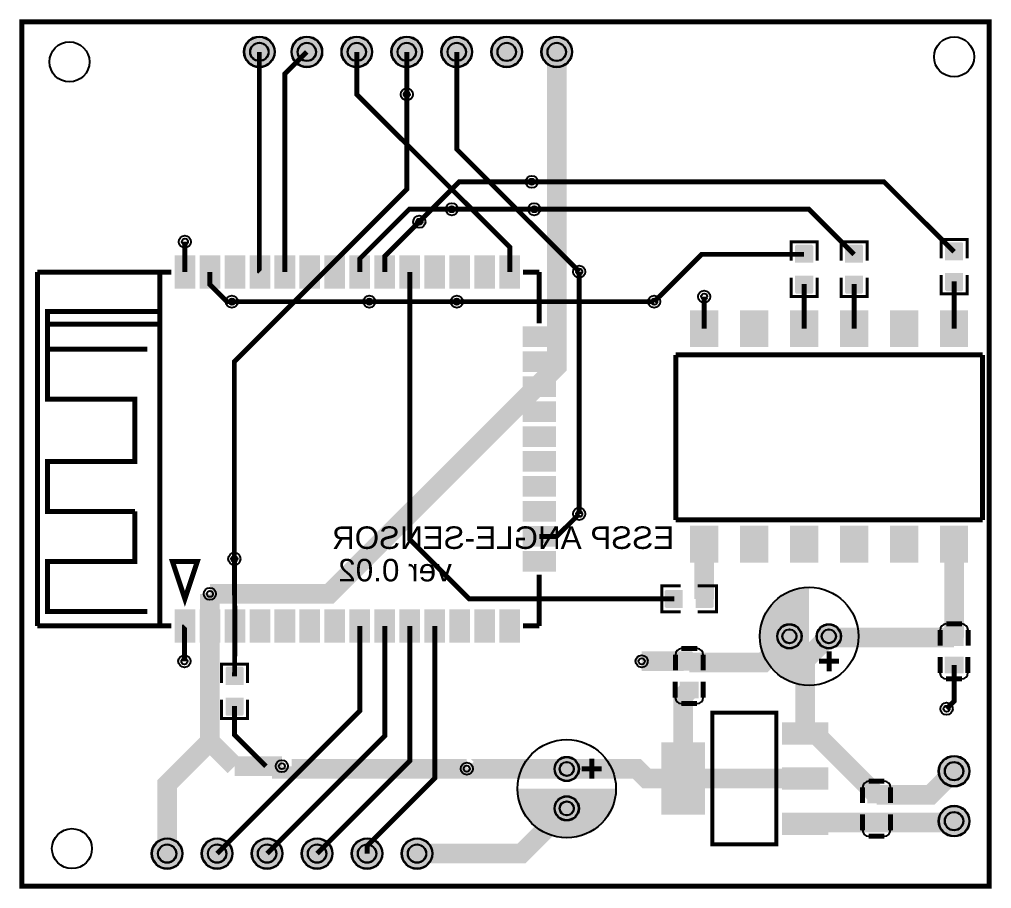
# Model space of a CAD drawing. Header units: millimetres. Extents: x -0.5 to 48.9, y -44.1 to 0.1.
import ezdxf

# ---------------------------------------------------------------- set-up
doc = ezdxf.new("R2010")
doc.units = ezdxf.units.MM
for name, color, linetype, true_color in [('BoardOutLine', 7, 'Continuous', 0xff00ff), ('BottomLayer', 7, 'Continuous', 0x0000ff), ('BottomSolderMaskLayer', 7, 'Continuous', 0xaa00ff), ('Hole', 7, 'Continuous', 0x222222), ('Multi-Layer', 7, 'Continuous', 0xc0c0c0), ('TopLayer', 7, 'Continuous', 0xff0000), ('TopPasteMaskLayer', 7, 'Continuous', 0x808080), ('TopSilkLayer', 7, 'Continuous', 0xffcc00), ('TopSolderMaskLayer', 7, 'Continuous', 0x800080)]:
    doc.layers.add(name, color=color, linetype=linetype, true_color=true_color)
doc.styles.get("Standard").update_dxf_attribs({"font": 'arial.ttf'})

msp = doc.modelspace()

# ---------------------------------------------------------------- hatches: boundary and pattern name
at = {"layer": 'BottomSolderMaskLayer'}
for points in [[(10.897, -1.524, 1), (12.472, -1.524, 1)], [(13.31, -1.524, 1), (14.885, -1.524, 1)], [(15.85, -1.524, 1), (17.425, -1.524, 1)], [(18.39, -1.524, 1), (19.965, -1.524, 1)], [(20.93, -1.524, 1), (22.505, -1.524, 1)], [(23.47, -1.524, 1), (25.045, -1.524, 1)], [(26.01, -1.524, 1), (27.585, -1.524, 1)], [(37.998, -31.242, 1), (39.249, -31.242, 1)], [(40, -31.242, 1), (41.25, -31.242, 1)], [(26.68, -37.988, 1), (27.931, -37.988, 1)], [(46.203, -38.1, 1), (47.778, -38.1, 1)], [(26.68, -39.99, 1), (27.931, -39.99, 1)], [(46.203, -40.64, 1), (47.778, -40.64, 1)], [(6.21, -42.291, 1), (7.784, -42.291, 1)], [(8.75, -42.291, 1), (10.324, -42.291, 1)], [(11.29, -42.291, 1), (12.864, -42.291, 1)], [(13.83, -42.291, 1), (15.404, -42.291, 1)], [(16.37, -42.291, 1), (17.945, -42.291, 1)], [(18.91, -42.291, 1), (20.485, -42.291, 1)]]:
    msp.add_hatch(color=256, dxfattribs=at).paths.add_polyline_path(points)
at = {"layer": 'Multi-Layer'}
for points in [[(10.922, -1.524, 1), (12.446, -1.524, 1)], [(13.335, -1.524, 1), (14.859, -1.524, 1)], [(15.875, -1.524, 1), (17.399, -1.524, 1)], [(18.415, -1.524, 1), (19.939, -1.524, 1)], [(20.955, -1.524, 1), (22.479, -1.524, 1)], [(23.495, -1.524, 1), (25.019, -1.524, 1)], [(26.035, -1.524, 1), (27.559, -1.524, 1)], [(38.023, -31.242, 1), (39.223, -31.242, 1)], [(40.025, -31.242, 1), (41.225, -31.242, 1)], [(26.705, -37.988, 1), (27.905, -37.988, 1)], [(46.228, -38.1, 1), (47.752, -38.1, 1)], [(26.705, -39.99, 1), (27.905, -39.99, 1)], [(46.228, -40.64, 1), (47.752, -40.64, 1)], [(6.235, -42.291, 1), (7.759, -42.291, 1)], [(8.775, -42.291, 1), (10.299, -42.291, 1)], [(11.315, -42.291, 1), (12.839, -42.291, 1)], [(13.855, -42.291, 1), (15.379, -42.291, 1)], [(16.395, -42.291, 1), (17.919, -42.291, 1)], [(18.935, -42.291, 1), (20.459, -42.291, 1)]]:
    msp.add_hatch(color=256, dxfattribs=at).paths.add_polyline_path(points)
at = {"layer": 'TopLayer'}
for points in [[(46.558, -12.096), (47.422, -12.096), (47.422, -11.29), (46.558, -11.29)], [(38.938, -12.223), (39.802, -12.223), (39.802, -11.417), (38.938, -11.417)], [(41.478, -12.223), (42.342, -12.223), (42.342, -11.417), (41.478, -11.417)], [(7.399, -11.892), (8.399, -11.892), (8.399, -13.542), (7.399, -13.542)], [(8.669, -11.892), (9.669, -11.892), (9.669, -13.542), (8.669, -13.542)], [(9.939, -11.892), (10.939, -11.892), (10.939, -13.542), (9.939, -13.542)], [(11.209, -11.892), (12.209, -11.892), (12.209, -13.542), (11.209, -13.542)], [(12.479, -11.892), (13.479, -11.892), (13.479, -13.542), (12.479, -13.542)], [(13.749, -11.892), (14.749, -11.892), (14.749, -13.542), (13.749, -13.542)], [(15.019, -11.892), (16.019, -11.892), (16.019, -13.542), (15.019, -13.542)], [(16.289, -11.892), (17.289, -11.892), (17.289, -13.542), (16.289, -13.542)], [(17.559, -11.892), (18.559, -11.892), (18.559, -13.542), (17.559, -13.542)], [(18.829, -11.892), (19.829, -11.892), (19.829, -13.542), (18.829, -13.542)], [(20.099, -11.892), (21.099, -11.892), (21.099, -13.542), (20.099, -13.542)], [(21.369, -11.892), (22.369, -11.892), (22.369, -13.542), (21.369, -13.542)], [(22.639, -11.892), (23.639, -11.892), (23.639, -13.542), (22.639, -13.542)], [(23.909, -11.892), (24.909, -11.892), (24.909, -13.542), (23.909, -13.542)], [(46.558, -12.796), (47.422, -12.796), (47.422, -13.603), (46.558, -13.603)], [(38.938, -12.923), (39.802, -12.923), (39.802, -13.73), (38.938, -13.73)], [(41.478, -12.923), (42.342, -12.923), (42.342, -13.73), (41.478, -13.73)], [(34.985, -14.695), (34.985, -16.505), (33.595, -16.505), (33.595, -14.695)], [(37.525, -14.695), (37.525, -16.505), (36.135, -16.505), (36.135, -14.695)], [(40.065, -14.695), (40.065, -16.505), (38.675, -16.505), (38.675, -14.695)], [(42.605, -14.695), (42.605, -16.505), (41.215, -16.505), (41.215, -14.695)], [(45.145, -14.695), (45.145, -16.505), (43.755, -16.505), (43.755, -14.695)], [(47.685, -14.695), (47.685, -16.505), (46.295, -16.505), (46.295, -14.695)], [(25.084, -15.502), (26.734, -15.502), (26.734, -16.502), (25.084, -16.502)], [(25.084, -16.772), (26.734, -16.772), (26.734, -17.772), (25.084, -17.772)], [(25.084, -18.042), (26.734, -18.042), (26.734, -19.042), (25.084, -19.042)], [(25.084, -19.312), (26.734, -19.312), (26.734, -20.312), (25.084, -20.312)], [(25.084, -20.582), (26.734, -20.582), (26.734, -21.582), (25.084, -21.582)], [(25.084, -21.852), (26.734, -21.852), (26.734, -22.852), (25.084, -22.852)], [(25.084, -23.122), (26.734, -23.122), (26.734, -24.122), (25.084, -24.122)], [(25.084, -24.392), (26.734, -24.392), (26.734, -25.392), (25.084, -25.392)], [(25.084, -25.662), (26.734, -25.662), (26.734, -26.662), (25.084, -26.662)], [(34.985, -25.655), (34.985, -27.465), (33.595, -27.465), (33.595, -25.655)], [(37.525, -25.655), (37.525, -27.465), (36.135, -27.465), (36.135, -25.655)], [(40.065, -25.655), (40.065, -27.465), (38.675, -27.465), (38.675, -25.655)], [(42.605, -25.655), (42.605, -27.465), (41.215, -27.465), (41.215, -25.655)], [(45.145, -25.655), (45.145, -27.465), (43.755, -27.465), (43.755, -25.655)], [(47.685, -25.655), (47.685, -27.465), (46.295, -27.465), (46.295, -25.655)], [(25.084, -26.932), (26.734, -26.932), (26.734, -27.932), (25.084, -27.932)], [(33.178, -29.769), (33.178, -28.905), (32.372, -28.905), (32.372, -29.769)], [(33.878, -29.769), (33.878, -28.905), (34.685, -28.905), (34.685, -29.769)], [(7.399, -29.892), (8.399, -29.892), (8.399, -31.542), (7.399, -31.542)], [(8.669, -29.892), (9.669, -29.892), (9.669, -31.542), (8.669, -31.542)], [(9.939, -29.892), (10.939, -29.892), (10.939, -31.542), (9.939, -31.542)], [(11.209, -29.892), (12.209, -29.892), (12.209, -31.542), (11.209, -31.542)], [(12.479, -29.892), (13.479, -29.892), (13.479, -31.542), (12.479, -31.542)], [(13.749, -29.892), (14.749, -29.892), (14.749, -31.542), (13.749, -31.542)], [(15.019, -29.892), (16.019, -29.892), (16.019, -31.542), (15.019, -31.542)], [(16.289, -29.892), (17.289, -29.892), (17.289, -31.542), (16.289, -31.542)], [(17.559, -29.892), (18.559, -29.892), (18.559, -31.542), (17.559, -31.542)], [(18.829, -29.892), (19.829, -29.892), (19.829, -31.542), (18.829, -31.542)], [(20.099, -29.892), (21.099, -29.892), (21.099, -31.542), (20.099, -31.542)], [(21.369, -29.892), (22.369, -29.892), (22.369, -31.542), (21.369, -31.542)], [(22.639, -29.892), (23.639, -29.892), (23.639, -31.542), (22.639, -31.542)], [(23.909, -29.892), (24.909, -29.892), (24.909, -31.542), (23.909, -31.542)], [(46.54, -31.704), (46.54, -30.904), (47.44, -30.904), (47.44, -31.704)], [(33.978, -32.174), (33.978, -32.974), (33.078, -32.974), (33.078, -32.174)], [(46.54, -33.104), (46.54, -32.304), (47.44, -32.304), (47.44, -33.104)], [(10.858, -33.686), (9.994, -33.686), (9.994, -32.88), (10.858, -32.88)], [(33.978, -33.574), (33.978, -34.374), (33.078, -34.374), (33.078, -33.574)], [(10.858, -34.386), (9.994, -34.386), (9.994, -35.193), (10.858, -35.193)], [(38.341, -36.728), (38.341, -35.636), (40.5, -35.636), (40.5, -36.728)], [(32.144, -40.221), (32.144, -36.716), (34.303, -36.716), (34.303, -40.221)], [(38.341, -39.014), (38.341, -37.922), (40.5, -37.922), (40.5, -39.014)], [(42.603, -39.705), (42.603, -38.905), (43.503, -38.905), (43.503, -39.705)], [(38.341, -41.326), (38.341, -40.234), (40.5, -40.234), (40.5, -41.326)], [(42.603, -41.105), (42.603, -40.305), (43.503, -40.305), (43.503, -41.105)]]:
    msp.add_hatch(color=256, dxfattribs=at).paths.add_polyline_path(points)
at = {"layer": 'TopPasteMaskLayer'}
for points in [[(38.92, -11.378), (38.92, -12.178), (38.97, -12.228), (39.198, -12.228), (39.198, -11.858), (39.528, -11.858), (39.528, -12.228), (39.77, -12.228), (39.82, -12.178), (39.82, -11.378), (39.77, -11.328), (38.97, -11.328)], [(41.46, -11.378), (41.46, -12.178), (41.51, -12.228), (41.738, -12.228), (41.738, -11.858), (42.068, -11.858), (42.068, -12.228), (42.31, -12.228), (42.36, -12.178), (42.36, -11.378), (42.31, -11.328), (41.51, -11.328)], [(46.54, -11.251), (46.54, -12.051), (46.59, -12.101), (46.818, -12.101), (46.818, -11.731), (47.148, -11.731), (47.148, -12.101), (47.39, -12.101), (47.44, -12.051), (47.44, -11.251), (47.39, -11.201), (46.59, -11.201)], [(47.44, -13.641), (47.44, -12.841), (47.39, -12.791), (47.162, -12.791), (47.162, -13.161), (46.832, -13.161), (46.832, -12.791), (46.59, -12.791), (46.54, -12.841), (46.54, -13.641), (46.59, -13.691), (47.39, -13.691)], [(39.82, -13.768), (39.82, -12.968), (39.77, -12.918), (39.542, -12.918), (39.542, -13.288), (39.212, -13.288), (39.212, -12.918), (38.97, -12.918), (38.92, -12.968), (38.92, -13.768), (38.97, -13.818), (39.77, -13.818)], [(42.36, -13.768), (42.36, -12.968), (42.31, -12.918), (42.082, -12.918), (42.082, -13.288), (41.752, -13.288), (41.752, -12.918), (41.51, -12.918), (41.46, -12.968), (41.46, -13.768), (41.51, -13.818), (42.31, -13.818)], [(34.985, -14.695), (34.985, -16.505), (33.595, -16.505), (33.595, -14.695)], [(37.525, -14.695), (37.525, -16.505), (36.135, -16.505), (36.135, -14.695)], [(40.065, -14.695), (40.065, -16.505), (38.675, -16.505), (38.675, -14.695)], [(42.605, -14.695), (42.605, -16.505), (41.215, -16.505), (41.215, -14.695)], [(45.145, -14.695), (45.145, -16.505), (43.755, -16.505), (43.755, -14.695)], [(47.685, -14.695), (47.685, -16.505), (46.295, -16.505), (46.295, -14.695)], [(34.985, -25.655), (34.985, -27.465), (33.595, -27.465), (33.595, -25.655)], [(37.525, -25.655), (37.525, -27.465), (36.135, -27.465), (36.135, -25.655)], [(40.065, -25.655), (40.065, -27.465), (38.675, -27.465), (38.675, -25.655)], [(42.605, -25.655), (42.605, -27.465), (41.215, -27.465), (41.215, -25.655)], [(45.145, -25.655), (45.145, -27.465), (43.755, -27.465), (43.755, -25.655)], [(47.685, -25.655), (47.685, -27.465), (46.295, -27.465), (46.295, -25.655)], [(32.333, -29.787), (33.133, -29.787), (33.183, -29.737), (33.183, -29.509), (32.813, -29.509), (32.813, -29.179), (33.183, -29.179), (33.183, -28.937), (33.133, -28.887), (32.333, -28.887), (32.283, -28.937), (32.283, -29.737)], [(34.723, -28.887), (33.923, -28.887), (33.873, -28.937), (33.873, -29.165), (34.243, -29.165), (34.243, -29.495), (33.873, -29.495), (33.873, -29.737), (33.923, -29.787), (34.723, -29.787), (34.773, -29.737), (34.773, -28.937)], [(46.54, -31.704), (46.54, -30.904), (47.44, -30.904), (47.44, -31.704)], [(33.978, -32.174), (33.978, -32.974), (33.078, -32.974), (33.078, -32.174)], [(46.54, -33.104), (46.54, -32.304), (47.44, -32.304), (47.44, -33.104)], [(9.976, -32.841), (9.976, -33.641), (10.026, -33.691), (10.254, -33.691), (10.254, -33.321), (10.584, -33.321), (10.584, -33.691), (10.826, -33.691), (10.876, -33.641), (10.876, -32.841), (10.826, -32.791), (10.026, -32.791)], [(33.978, -33.574), (33.978, -34.374), (33.078, -34.374), (33.078, -33.574)], [(10.876, -35.231), (10.876, -34.431), (10.826, -34.381), (10.598, -34.381), (10.598, -34.751), (10.268, -34.751), (10.268, -34.381), (10.026, -34.381), (9.976, -34.431), (9.976, -35.231), (10.026, -35.281), (10.826, -35.281)], [(38.341, -36.728), (38.341, -35.636), (40.5, -35.636), (40.5, -36.728)], [(32.144, -40.221), (32.144, -36.716), (34.303, -36.716), (34.303, -40.221)], [(38.341, -39.014), (38.341, -37.922), (40.5, -37.922), (40.5, -39.014)], [(42.603, -39.705), (42.603, -38.905), (43.503, -38.905), (43.503, -39.705)], [(38.341, -41.326), (38.341, -40.234), (40.5, -40.234), (40.5, -41.326)], [(42.603, -41.105), (42.603, -40.305), (43.503, -40.305), (43.503, -41.105)]]:
    msp.add_hatch(color=256, dxfattribs=at).paths.add_polyline_path(points)
at = {"layer": 'TopSilkLayer'}
for points in [[(39.624, -33.782), (39.624, -28.702), (38.608, -28.956), (37.846, -29.464), (37.338, -30.226), (37.084, -31.242), (37.338, -32.258), (37.846, -33.02), (38.608, -33.528)], [(29.845, -38.989), (24.765, -38.989), (25.019, -40.005), (25.527, -40.767), (26.289, -41.275), (27.305, -41.529), (28.321, -41.275), (29.083, -40.767), (29.591, -40.005)]]:
    msp.add_hatch(color=256, dxfattribs=at).paths.add_polyline_path(points)
at = {"layer": 'TopSolderMaskLayer'}
for points in [[(10.897, -1.524, 1), (12.472, -1.524, 1)], [(13.31, -1.524, 1), (14.885, -1.524, 1)], [(15.85, -1.524, 1), (17.425, -1.524, 1)], [(18.39, -1.524, 1), (19.965, -1.524, 1)], [(20.93, -1.524, 1), (22.505, -1.524, 1)], [(23.47, -1.524, 1), (25.045, -1.524, 1)], [(26.01, -1.524, 1), (27.585, -1.524, 1)], [(46.531, -12.12), (47.449, -12.12), (47.449, -11.266), (46.531, -11.266)], [(38.911, -12.247), (39.829, -12.247), (39.829, -11.393), (38.911, -11.393)], [(41.451, -12.247), (42.369, -12.247), (42.369, -11.393), (41.451, -11.393)], [(7.373, -11.866), (8.424, -11.866), (8.424, -13.567), (7.373, -13.567)], [(8.643, -11.866), (9.694, -11.866), (9.694, -13.567), (8.643, -13.567)], [(9.913, -11.866), (10.964, -11.866), (10.964, -13.567), (9.913, -13.567)], [(11.183, -11.866), (12.234, -11.866), (12.234, -13.567), (11.183, -13.567)], [(12.453, -11.866), (13.504, -11.866), (13.504, -13.567), (12.453, -13.567)], [(13.723, -11.866), (14.774, -11.866), (14.774, -13.567), (13.723, -13.567)], [(14.993, -11.866), (16.044, -11.866), (16.044, -13.567), (14.993, -13.567)], [(16.263, -11.866), (17.314, -11.866), (17.314, -13.567), (16.263, -13.567)], [(17.533, -11.866), (18.584, -11.866), (18.584, -13.567), (17.533, -13.567)], [(18.803, -11.866), (19.854, -11.866), (19.854, -13.567), (18.803, -13.567)], [(20.073, -11.866), (21.124, -11.866), (21.124, -13.567), (20.073, -13.567)], [(21.343, -11.866), (22.394, -11.866), (22.394, -13.567), (21.343, -13.567)], [(22.613, -11.866), (23.664, -11.866), (23.664, -13.567), (22.613, -13.567)], [(23.883, -11.866), (24.934, -11.866), (24.934, -13.567), (23.883, -13.567)], [(46.531, -12.772), (47.449, -12.772), (47.449, -13.626), (46.531, -13.626)], [(38.911, -12.899), (39.829, -12.899), (39.829, -13.753), (38.911, -13.753)], [(41.451, -12.899), (42.369, -12.899), (42.369, -13.753), (41.451, -13.753)], [(35.005, -14.662), (35.005, -16.538), (33.576, -16.538), (33.576, -14.662)], [(37.545, -14.662), (37.545, -16.538), (36.116, -16.538), (36.116, -14.662)], [(40.085, -14.662), (40.085, -16.538), (38.656, -16.538), (38.656, -14.662)], [(42.625, -14.662), (42.625, -16.538), (41.196, -16.538), (41.196, -14.662)], [(45.165, -14.662), (45.165, -16.538), (43.736, -16.538), (43.736, -14.662)], [(47.705, -14.662), (47.705, -16.538), (46.276, -16.538), (46.276, -14.662)], [(25.058, -15.476), (26.759, -15.476), (26.759, -16.527), (25.058, -16.527)], [(25.058, -16.746), (26.759, -16.746), (26.759, -17.797), (25.058, -17.797)], [(25.058, -18.016), (26.759, -18.016), (26.759, -19.067), (25.058, -19.067)], [(25.058, -19.286), (26.759, -19.286), (26.759, -20.337), (25.058, -20.337)], [(25.058, -20.556), (26.759, -20.556), (26.759, -21.607), (25.058, -21.607)], [(25.058, -21.826), (26.759, -21.826), (26.759, -22.877), (25.058, -22.877)], [(25.058, -23.096), (26.759, -23.096), (26.759, -24.147), (25.058, -24.147)], [(25.058, -24.366), (26.759, -24.366), (26.759, -25.417), (25.058, -25.417)], [(25.058, -25.636), (26.759, -25.636), (26.759, -26.687), (25.058, -26.687)], [(35.005, -25.622), (35.005, -27.498), (33.576, -27.498), (33.576, -25.622)], [(37.545, -25.622), (37.545, -27.498), (36.116, -27.498), (36.116, -25.622)], [(40.085, -25.622), (40.085, -27.498), (38.656, -27.498), (38.656, -25.622)], [(42.625, -25.622), (42.625, -27.498), (41.196, -27.498), (41.196, -25.622)], [(45.165, -25.622), (45.165, -27.498), (43.736, -27.498), (43.736, -25.622)], [(47.705, -25.622), (47.705, -27.498), (46.276, -27.498), (46.276, -25.622)], [(25.058, -26.906), (26.759, -26.906), (26.759, -27.957), (25.058, -27.957)], [(33.203, -29.794), (33.203, -28.88), (32.346, -28.88), (32.346, -29.794)], [(33.853, -29.794), (33.853, -28.88), (34.71, -28.88), (34.71, -29.794)], [(7.373, -29.866), (8.424, -29.866), (8.424, -31.567), (7.373, -31.567)], [(8.643, -29.866), (9.694, -29.866), (9.694, -31.567), (8.643, -31.567)], [(9.913, -29.866), (10.964, -29.866), (10.964, -31.567), (9.913, -31.567)], [(11.183, -29.866), (12.234, -29.866), (12.234, -31.567), (11.183, -31.567)], [(12.453, -29.866), (13.504, -29.866), (13.504, -31.567), (12.453, -31.567)], [(13.723, -29.866), (14.774, -29.866), (14.774, -31.567), (13.723, -31.567)], [(14.993, -29.866), (16.044, -29.866), (16.044, -31.567), (14.993, -31.567)], [(16.263, -29.866), (17.314, -29.866), (17.314, -31.567), (16.263, -31.567)], [(17.533, -29.866), (18.584, -29.866), (18.584, -31.567), (17.533, -31.567)], [(18.803, -29.866), (19.854, -29.866), (19.854, -31.567), (18.803, -31.567)], [(20.073, -29.866), (21.124, -29.866), (21.124, -31.567), (20.073, -31.567)], [(21.343, -29.866), (22.394, -29.866), (22.394, -31.567), (21.343, -31.567)], [(22.613, -29.866), (23.664, -29.866), (23.664, -31.567), (22.613, -31.567)], [(23.883, -29.866), (24.934, -29.866), (24.934, -31.567), (23.883, -31.567)], [(37.998, -31.242, 1), (39.249, -31.242, 1)], [(40, -31.242, 1), (41.25, -31.242, 1)], [(46.512, -31.727), (46.512, -30.881), (47.469, -30.881), (47.469, -31.727)], [(34.007, -32.151), (34.007, -32.997), (33.049, -32.997), (33.049, -32.151)], [(46.512, -33.127), (46.512, -32.281), (47.469, -32.281), (47.469, -33.127)], [(10.885, -33.71), (9.967, -33.71), (9.967, -32.856), (10.885, -32.856)], [(34.007, -33.551), (34.007, -34.397), (33.049, -34.397), (33.049, -33.551)], [(10.885, -34.362), (9.967, -34.362), (9.967, -35.216), (10.885, -35.216)], [(38.241, -36.754), (38.241, -35.611), (40.601, -35.611), (40.601, -36.754)], [(32.112, -40.303), (32.112, -36.633), (34.334, -36.633), (34.334, -40.303)], [(26.68, -37.988, 1), (27.931, -37.988, 1)], [(46.203, -38.1, 1), (47.778, -38.1, 1)], [(38.241, -39.04), (38.241, -37.897), (40.601, -37.897), (40.601, -39.04)], [(42.575, -39.728), (42.575, -38.883), (43.532, -38.883), (43.532, -39.728)], [(26.68, -39.99, 1), (27.931, -39.99, 1)], [(46.203, -40.64, 1), (47.778, -40.64, 1)], [(38.241, -41.352), (38.241, -40.208), (40.601, -40.208), (40.601, -41.352)], [(42.575, -41.128), (42.575, -40.283), (43.532, -40.283), (43.532, -41.128)], [(6.21, -42.291, 1), (7.784, -42.291, 1)], [(8.75, -42.291, 1), (10.324, -42.291, 1)], [(11.29, -42.291, 1), (12.864, -42.291, 1)], [(13.83, -42.291, 1), (15.404, -42.291, 1)], [(16.37, -42.291, 1), (17.945, -42.291, 1)], [(18.91, -42.291, 1), (20.485, -42.291, 1)]]:
    msp.add_hatch(color=256, dxfattribs=at).paths.add_polyline_path(points)

# ---------------------------------------------------------------- linework, layer by layer
at = {"layer": 'BoardOutLine', "const_width": 0.254}
msp.add_lwpolyline([(-0.001, 0), (48.767, 0), (48.767, -43.942), (-0.382, -43.942), (-0.382, 0), (-0.001, 0)], close=True, dxfattribs=at)
at = {"layer": 'BottomLayer'}
for points, const_width in [([(9.169, -29.083), (15.24, -29.083), (26.797, -17.526), (26.797, -1.524)], 1), ([(10.413, -27.305), (10.413, -17.272), (19.176, -8.509), (19.176, -3.683)], 0.25), ([(25.527, -8.128), (21.844, -8.128), (19.812, -10.16)], 0.25), ([(25.654, -9.525), (21.463, -9.525)], 0.25), ([(27.94, -12.7), (27.94, -25.018)], 0.25), ([(17.272, -14.224), (21.717, -14.224)], 0.25), ([(22.225, -37.973), (12.827, -37.973), (12.827, -37.846)], 1)]:
    msp.add_lwpolyline(points, dxfattribs=dict(at, const_width=const_width))
at = {"layer": 'BottomSolderMaskLayer'}
for centre, radius in [((11.684, -1.524), 0.787), ((14.097, -1.524), 0.787), ((16.637, -1.524), 0.787), ((19.177, -1.524), 0.787), ((21.717, -1.524), 0.787), ((24.257, -1.524), 0.787), ((26.797, -1.524), 0.787), ((11.684, -1.524), 0.472), ((14.097, -1.524), 0.472), ((16.637, -1.524), 0.472), ((19.177, -1.524), 0.472), ((21.717, -1.524), 0.472), ((24.257, -1.524), 0.472), ((26.797, -1.524), 0.472), ((38.623, -31.242), 0.625), ((40.625, -31.242), 0.625), ((38.623, -31.242), 0.365), ((40.625, -31.242), 0.365), ((27.305, -37.988), 0.625), ((46.99, -38.1), 0.787), ((27.305, -37.988), 0.365), ((46.99, -38.1), 0.472), ((27.305, -39.99), 0.625), ((27.305, -39.99), 0.365), ((46.99, -40.64), 0.787), ((46.99, -40.64), 0.472), ((6.997, -42.291), 0.787), ((6.997, -42.291), 0.472), ((9.537, -42.291), 0.787), ((9.537, -42.291), 0.472), ((12.077, -42.291), 0.787), ((12.077, -42.291), 0.472), ((14.617, -42.291), 0.787), ((14.617, -42.291), 0.472), ((17.157, -42.291), 0.787), ((17.157, -42.291), 0.472), ((19.697, -42.291), 0.787), ((19.697, -42.291), 0.472)]:
    msp.add_circle(centre, radius, dxfattribs=at)
at = {"layer": 'Hole'}
for centre in [(19.177, -3.683), (25.527, -8.128), (21.463, -9.525), (25.654, -9.525), (19.812, -10.16), (7.899, -11.176), (27.94, -12.7), (34.29, -13.97), (10.287, -14.224), (17.272, -14.224), (21.717, -14.224), (31.75, -14.224), (27.94, -25.019), (10.414, -27.305), (9.169, -29.083), (7.874, -32.512), (31.115, -32.512), (46.609, -34.925), (12.827, -37.846), (22.225, -37.973)]:
    msp.add_circle(centre, 0.155, dxfattribs=at)
at = {"layer": 'Multi-Layer'}
for centre, radius in [((11.684, -1.524), 0.762), ((14.097, -1.524), 0.762), ((16.637, -1.524), 0.762), ((19.177, -1.524), 0.762), ((21.717, -1.524), 0.762), ((24.257, -1.524), 0.762), ((26.797, -1.524), 0.762), ((46.99, -1.778), 1.016), ((2.032, -2.032), 1.016), ((11.684, -1.524), 0.457), ((14.097, -1.524), 0.457), ((16.637, -1.524), 0.457), ((19.177, -1.524), 0.457), ((21.717, -1.524), 0.457), ((24.257, -1.524), 0.457), ((26.797, -1.524), 0.457), ((19.177, -3.683), 0.31), ((25.527, -8.128), 0.31), ((21.463, -9.525), 0.31), ((25.654, -9.525), 0.31), ((19.812, -10.16), 0.31), ((7.899, -11.176), 0.31), ((27.94, -12.7), 0.31), ((34.29, -13.97), 0.31), ((10.287, -14.224), 0.31), ((17.272, -14.224), 0.31), ((21.717, -14.224), 0.31), ((31.75, -14.224), 0.31), ((27.94, -25.019), 0.31), ((10.414, -27.305), 0.31), ((9.169, -29.083), 0.31), ((38.623, -31.242), 0.6), ((38.623, -31.242), 0.35), ((40.625, -31.242), 0.6), ((40.625, -31.242), 0.35), ((7.874, -32.512), 0.31), ((31.115, -32.512), 0.31), ((46.609, -34.925), 0.31), ((12.827, -37.846), 0.31), ((27.305, -37.988), 0.6), ((46.99, -38.1), 0.762), ((22.225, -37.973), 0.31), ((27.305, -37.988), 0.35), ((46.99, -38.1), 0.457), ((27.305, -39.99), 0.6), ((27.305, -39.99), 0.35), ((46.99, -40.64), 0.762), ((46.99, -40.64), 0.457), ((2.159, -42.037), 1.016), ((6.997, -42.291), 0.762), ((6.997, -42.291), 0.457), ((9.537, -42.291), 0.762), ((9.537, -42.291), 0.457), ((12.077, -42.291), 0.762), ((12.077, -42.291), 0.457), ((14.617, -42.291), 0.762), ((14.617, -42.291), 0.457), ((17.157, -42.291), 0.762), ((17.157, -42.291), 0.457), ((19.697, -42.291), 0.762), ((19.697, -42.291), 0.457)]:
    msp.add_circle(centre, radius, dxfattribs=at)
at = {"layer": 'TopLayer'}
for points, const_width in [([(11.684, -1.524), (11.684, -12.693), (11.709, -12.718)], 0.25), ([(14.097, -1.524), (12.978, -2.643), (12.978, -12.717)], 0.25), ([(16.636, -1.524), (16.636, -3.683), (24.409, -11.455), (24.409, -12.718)], 0.25), ([(19.177, -3.683), (19.177, -1.524), (19.177, -1.524)], 0.25), ([(27.94, -12.7), (27.94, -12.7), (21.717, -6.477), (21.717, -1.524)], 0.25), ([(46.99, -11.693), (43.425, -8.128), (25.527, -8.128)], 0.25), ([(21.462, -9.525), (19.303, -9.525), (16.789, -12.04), (16.789, -12.718)], 0.25), ([(41.91, -11.82), (39.615, -9.525), (25.654, -9.525)], 0.25), ([(19.812, -10.16), (18.059, -11.913), (18.059, -12.717)], 0.25), ([(7.899, -12.717), (7.899, -11.176)], 0.25), ([(39.37, -11.82), (34.154, -11.82), (31.75, -14.224)], 0.25), ([(10.287, -14.224), (10.032, -14.224), (9.169, -13.36), (9.169, -12.718)], 0.25), ([(19.329, -14.501), (19.329, -12.717)], 0.25), ([(39.37, -13.326), (39.37, -15.6)], 0.25), ([(41.91, -13.326), (41.91, -15.6)], 0.25), ([(46.99, -13.199), (46.99, -15.6)], 0.25), ([(10.287, -14.224), (17.272, -14.224)], 0.25), ([(21.717, -14.224), (31.75, -14.224)], 0.25), ([(34.29, -13.97), (34.29, -15.6)], 0.25), ([(32.776, -29.337), (22.351, -29.337), (19.329, -26.314), (19.329, -14.501)], 0.25), ([(25.907, -26.162), (26.796, -26.162), (27.94, -25.018)], 0.25), ([(34.282, -29.337), (34.282, -26.569), (34.29, -26.56)], 1), ([(46.99, -26.56), (46.99, -26.56), (46.99, -31.304)], 1), ([(10.413, -27.305), (10.439, -30.716)], 0.25), ([(9.169, -30.717), (9.169, -29.083)], 1), ([(7.874, -32.512), (7.874, -30.741), (7.898, -30.717)], 0.254), ([(9.169, -30.717), (9.169, -36.589), (10.426, -37.846)], 1), ([(16.788, -30.717), (16.788, -35.04), (9.537, -42.291)], 0.254), ([(10.426, -33.282), (10.439, -30.716)], 0.25), ([(18.058, -30.717), (18.058, -36.31), (12.077, -42.291)], 0.254), ([(19.328, -30.717), (19.328, -37.58), (14.617, -42.291)], 0.254), ([(17.157, -42.291), (17.157, -41.897), (20.599, -38.458), (20.599, -30.716)], 0.254), ([(38.623, -31.242), (37.292, -32.574), (33.528, -32.574)], 1), ([(40.625, -31.242), (39.421, -32.446), (39.421, -36.182)], 1), ([(46.99, -31.304), (40.687, -31.304), (40.625, -31.242)], 1), ([(33.528, -32.574), (33.466, -32.512), (31.115, -32.512)], 1), ([(46.99, -32.704), (46.99, -34.544), (46.609, -34.925)], 0.25), ([(33.528, -33.974), (33.223, -34.279), (33.223, -38.468)], 1), ([(10.426, -34.789), (10.426, -36.256), (12.016, -37.846)], 0.25), ([(43.053, -39.305), (39.93, -36.182), (39.421, -36.182)], 1), ([(6.997, -42.291), (6.997, -38.76), (9.169, -36.589)], 1), ([(12.827, -37.846), (10.426, -37.846)], 1), ([(22.225, -37.973), (22.24, -37.988), (27.305, -37.988)], 1), ([(27.304, -37.988), (30.86, -37.973), (31.356, -38.468), (33.223, -38.468)], 1), ([(27.304, -37.988), (28.193, -37.988)], 1), ([(33.223, -38.468), (39.421, -38.468)], 1), ([(43.053, -39.305), (45.785, -39.305), (46.99, -38.1)], 1), ([(19.697, -42.291), (25.004, -42.291), (27.305, -39.99)], 1), ([(39.421, -40.78), (39.496, -40.705), (43.053, -40.705)], 1), ([(46.99, -40.64), (46.925, -40.705), (43.053, -40.705)], 1)]:
    msp.add_lwpolyline(points, dxfattribs=dict(at, const_width=const_width))
at = {"layer": 'TopSilkLayer'}
for points, const_width in [([(38.709, -12.147), (38.709, -11.188), (40.031, -11.188), (40.031, -12.147)], 0.152), ([(41.249, -12.147), (41.249, -11.188), (42.571, -11.188), (42.571, -12.147)], 0.152), ([(46.329, -12.02), (46.329, -11.061), (47.651, -11.061), (47.651, -12.02)], 0.152), ([(7.217, -12.717), (0.409, -12.717)], 0.254), ([(0.409, -30.717), (0.409, -12.717)], 0.254), ([(6.629, -30.717), (6.629, -12.717)], 0.254), ([(25.909, -12.717), (25.09, -12.717)], 0.254), ([(25.909, -15.321), (25.909, -12.717)], 0.254), ([(46.329, -12.872), (46.329, -13.831), (47.651, -13.831), (47.651, -12.872)], 0.152), ([(38.709, -12.999), (38.709, -13.958), (40.031, -13.958), (40.031, -12.999)], 0.152), ([(41.249, -12.999), (41.249, -13.958), (42.571, -13.958), (42.571, -12.999)], 0.152), ([(0.914, -15.367), (0.914, -16.637), (5.994, -16.637)], 0.254), ([(0.914, -16.637), (0.914, -19.177), (5.359, -19.177), (5.359, -22.352), (0.914, -22.352), (0.914, -24.892), (5.359, -24.892)], 0.254), ([(32.845, -16.93), (32.845, -25.32)], 0.254), ([(48.435, -16.93), (32.845, -16.93)], 0.254), ([(48.435, -16.93), (48.435, -25.32)], 0.254), ([(5.359, -24.892), (5.359, -27.432), (0.914, -27.432), (0.914, -29.972), (5.994, -29.972)], 0.254), ([(48.435, -25.32), (32.845, -25.32)], 0.254), ([(25.909, -30.717), (25.909, -28.113)], 0.254), ([(33.102, -29.998), (32.143, -29.998), (32.143, -28.676), (33.102, -28.676)], 0.152), ([(33.954, -29.998), (34.913, -29.998), (34.913, -28.676), (33.954, -28.676)], 0.152), ([(0.409, -30.717), (7.217, -30.717)], 0.254), ([(25.09, -30.717), (25.909, -30.717)], 0.254), ([(46.59, -30.614), (47.39, -30.614)], 0.254), ([(46.28, -31.724), (46.28, -30.924)], 0.254), ([(47.7, -31.724), (47.7, -30.924)], 0.254), ([(32.824, -32.978), (32.824, -32.178)], 0.254), ([(33.934, -31.869), (33.134, -31.869)], 0.254), ([(34.244, -32.978), (34.244, -32.178)], 0.254), ([(40.64, -33.02), (40.64, -32.004)], 0.254), ([(11.087, -33.61), (11.087, -32.651), (9.765, -32.651), (9.765, -33.61)], 0.152), ([(41.148, -32.512), (40.132, -32.512)], 0.254), ([(46.275, -32.3), (46.275, -33.1)], 0.254), ([(47.694, -32.3), (47.694, -33.1)], 0.254), ([(32.818, -33.554), (32.818, -34.354)], 0.254), ([(34.238, -33.554), (34.238, -34.354)], 0.254), ([(46.584, -33.41), (47.384, -33.41)], 0.254), ([(11.087, -34.462), (11.087, -35.421), (9.765, -35.421), (9.765, -34.462)], 0.152), ([(33.928, -34.664), (33.128, -34.664)], 0.254), ([(28.575, -37.465), (28.575, -38.481)], 0.254), ([(29.083, -37.973), (28.067, -37.973)], 0.254), ([(42.653, -38.615), (43.453, -38.615)], 0.254), ([(42.343, -39.725), (42.343, -38.925)], 0.254), ([(43.763, -39.725), (43.763, -38.925)], 0.254), ([(42.338, -40.301), (42.338, -41.101)], 0.254), ([(43.757, -40.301), (43.757, -41.101)], 0.254), ([(42.647, -41.411), (43.447, -41.411)], 0.254)]:
    msp.add_lwpolyline(points, dxfattribs=dict(at, const_width=const_width))
for points, const_width in [([(0.914, -14.732), (6.629, -14.732), (6.629, -15.367), (0.914, -15.367), (0.914, -14.732)], 0.254), ([(7.264, -27.432), (8.534, -27.432), (7.899, -29.337), (7.264, -27.432)], 0.254), ([(37.95, -35.126), (37.95, -41.826), (34.702, -41.826), (34.702, -35.126), (37.95, -35.126)], 0.201)]:
    msp.add_lwpolyline(points, close=True, dxfattribs=dict(at, const_width=const_width))
for centre in [(39.624, -31.242), (27.305, -38.989)]:
    msp.add_circle(centre, 2.5, dxfattribs=at)
for centre, start, end in [((46.59, -30.924), 90, 180), ((47.39, -30.924), 0, 90), ((33.134, -32.178), 90, 180), ((33.934, -32.178), 0, 90), ((46.584, -33.1), 180, 270), ((47.384, -33.1), 270, 0), ((33.128, -34.354), 180, 270), ((33.928, -34.354), 270, 0), ((42.653, -38.925), 90, 180), ((43.453, -38.925), 0, 90), ((42.647, -41.101), 180, 270), ((43.447, -41.101), 270, 0)]:
    msp.add_arc(centre, 0.31, start, end, dxfattribs=at)
at = {"layer": 'TopSolderMaskLayer'}
for centre, radius in [((11.684, -1.524), 0.787), ((14.097, -1.524), 0.787), ((16.637, -1.524), 0.787), ((19.177, -1.524), 0.787), ((21.717, -1.524), 0.787), ((24.257, -1.524), 0.787), ((26.797, -1.524), 0.787), ((11.684, -1.524), 0.472), ((14.097, -1.524), 0.472), ((16.637, -1.524), 0.472), ((19.177, -1.524), 0.472), ((21.717, -1.524), 0.472), ((24.257, -1.524), 0.472), ((26.797, -1.524), 0.472), ((38.623, -31.242), 0.625), ((40.625, -31.242), 0.625), ((38.623, -31.242), 0.365), ((40.625, -31.242), 0.365), ((27.305, -37.988), 0.625), ((46.99, -38.1), 0.787), ((27.305, -37.988), 0.365), ((46.99, -38.1), 0.472), ((27.305, -39.99), 0.625), ((27.305, -39.99), 0.365), ((46.99, -40.64), 0.787), ((46.99, -40.64), 0.472), ((6.997, -42.291), 0.787), ((6.997, -42.291), 0.472), ((9.537, -42.291), 0.787), ((9.537, -42.291), 0.472), ((12.077, -42.291), 0.787), ((12.077, -42.291), 0.472), ((14.617, -42.291), 0.787), ((14.617, -42.291), 0.472), ((17.157, -42.291), 0.787), ((17.157, -42.291), 0.472), ((19.697, -42.291), 0.787), ((19.697, -42.291), 0.472)]:
    msp.add_circle(centre, radius, dxfattribs=at)

# ---------------------------------------------------------------- texts
at = {"layer": 'BottomSilkLayer', "text_generation_flag": 2}
for s, p in [('ESSP ANGLE-SENSOR', (32.766, -26.797)), ('ver 0.02', (21.463, -28.448))]:
    msp.add_text(s, height=1.143, dxfattribs=at).set_placement(p)

doc.saveas('drawing.dxf')
